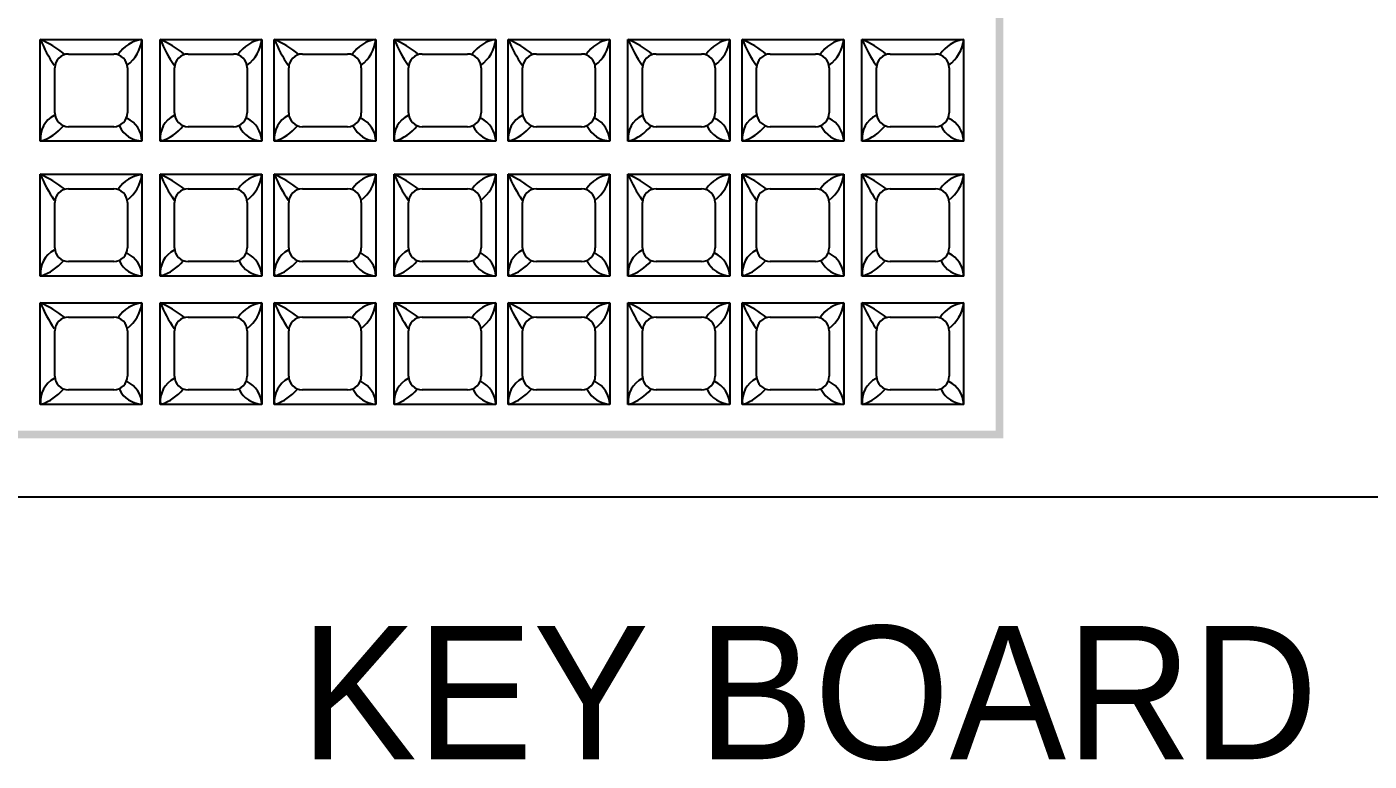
# Model space of a CAD drawing. Header units: millimetres. Extents: x 75184266 to 76346726, y -35850126 to -33679385.
# Drawn here: x 75311286 to 75324721, y -35738782 to -35731436 of the extents above; entities that cross this region are included whole.
import ezdxf

# ---------------------------------------------------------------- set-up
doc = ezdxf.new("R2010")
doc.units = ezdxf.units.MM
doc.header["$LTSCALE"] = 50
doc.header["$MEASUREMENT"] = 0
doc.layers.add('PARKING', color=7, linetype='CONTINUOUS')
doc.styles.add('GHS', font='')
doc.styles.get('GHS').set_extended_font_data('Dotum')

msp = doc.modelspace()

# ---------------------------------------------------------------- linework, layer by layer
at = {"layer": 'PARKING', "linetype": 'Continuous'}
for p, q in [((75311419.9, -35731562.4, 71531.1), (75312437.6, -35731562.4, 71531.1)), ((75311419.9, -35732580.2, 71531.1), (75311419.9, -35731562.4, 71531.1)), ((75312437.6, -35731562.4, 71531.1), (75312437.6, -35732580.2, 71531.1)), ((75312619.3, -35732580.2, 71531.1), (75312619.3, -35731562.4, 71531.1)), ((75312619.3, -35731562.4, 71531.1), (75313637.1, -35731562.4, 71531.1)), ((75313637.1, -35731562.4, 71531.1), (75313637.1, -35732580.2, 71531.1)), ((75313761.6, -35731562.4, 71531.1), (75314779.4, -35731562.4, 71531.1)), ((75313761.6, -35732580.2, 71531.1), (75313761.6, -35731562.4, 71531.1)), ((75314779.4, -35731562.4, 71531.1), (75314779.4, -35732580.2, 71531.1)), ((75314961.1, -35731562.4, 71531.1), (75315978.9, -35731562.4, 71531.1)), ((75314961.1, -35732580.2, 71531.1), (75314961.1, -35731562.4, 71531.1)), ((75315978.9, -35731562.4, 71531.1), (75315978.9, -35732580.2, 71531.1)), ((75316103.4, -35732580.2, 71531.1), (75316103.4, -35731562.4, 71531.1)), ((75316103.4, -35731562.4, 71531.1), (75317121.2, -35731562.4, 71531.1)), ((75317121.2, -35731562.4, 71531.1), (75317121.2, -35732580.2, 71531.1)), ((75317302.9, -35732580.2, 71531.1), (75317302.9, -35731562.4, 71531.1)), ((75317302.9, -35731562.4, 71531.1), (75318320.7, -35731562.4, 71531.1)), ((75318320.7, -35731562.4, 71531.1), (75318320.7, -35732580.2, 71531.1)), ((75318445.2, -35732580.2, 71531.1), (75318445.2, -35731562.4, 71531.1)), ((75318445.2, -35731562.4, 71531.1), (75319463, -35731562.4, 71531.1)), ((75319463, -35731562.4, 71531.1), (75319463, -35732580.2, 71531.1)), ((75319644.7, -35732580.2, 71531.1), (75319644.7, -35731562.4, 71531.1)), ((75319644.7, -35731562.4, 71531.1), (75320662.4, -35731562.4, 71531.1)), ((75320662.4, -35731562.4, 71531.1), (75320662.4, -35732580.2, 71531.1)), ((75311702.3, -35731707.8, 71531.1), (75312155.1, -35731707.8, 71531.1)), ((75312901.8, -35731707.8, 71531.1), (75313354.6, -35731707.8, 71531.1)), ((75314044.1, -35731707.8, 71531.1), (75314496.9, -35731707.8, 71531.1)), ((75315243.6, -35731707.8, 71531.1), (75315696.4, -35731707.8, 71531.1)), ((75316385.9, -35731707.8, 71531.1), (75316838.7, -35731707.8, 71531.1)), ((75317585.4, -35731707.8, 71531.1), (75318038.2, -35731707.8, 71531.1)), ((75318727.7, -35731707.8, 71531.1), (75319180.5, -35731707.8, 71531.1)), ((75319927.2, -35731707.8, 71531.1), (75320380, -35731707.8, 71531.1)), ((75311565.2, -35732297.7, 71531.1), (75311565.2, -35731844.9, 71531.1)), ((75312292.2, -35731844.9, 71531.1), (75312292.2, -35732297.7, 71531.1)), ((75312764.7, -35732297.7, 71531.1), (75312764.7, -35731844.9, 71531.1)), ((75313491.7, -35731844.9, 71531.1), (75313491.7, -35732297.7, 71531.1)), ((75313907, -35732297.7, 71531.1), (75313907, -35731844.9, 71531.1)), ((75314634, -35731844.9, 71531.1), (75314634, -35732297.7, 71531.1)), ((75315106.5, -35732297.7, 71531.1), (75315106.5, -35731844.9, 71531.1)), ((75315833.5, -35731844.9, 71531.1), (75315833.5, -35732297.7, 71531.1)), ((75316248.8, -35732297.7, 71531.1), (75316248.8, -35731844.9, 71531.1)), ((75316975.8, -35731844.9, 71531.1), (75316975.8, -35732297.7, 71531.1)), ((75317448.3, -35732297.7, 71531.1), (75317448.3, -35731844.9, 71531.1)), ((75318175.3, -35731844.9, 71531.1), (75318175.3, -35732297.7, 71531.1)), ((75318590.6, -35732297.7, 71531.1), (75318590.6, -35731844.9, 71531.1)), ((75319317.6, -35731844.9, 71531.1), (75319317.6, -35732297.7, 71531.1)), ((75319790.1, -35732297.7, 71531.1), (75319790.1, -35731844.9, 71531.1)), ((75320517, -35731844.9, 71531.1), (75320517, -35732297.7, 71531.1)), ((75312155.1, -35732434.8, 71531.1), (75311702.3, -35732434.8, 71531.1)), ((75313354.6, -35732434.8, 71531.1), (75312901.8, -35732434.8, 71531.1)), ((75314496.9, -35732434.8, 71531.1), (75314044.1, -35732434.8, 71531.1)), ((75315696.4, -35732434.8, 71531.1), (75315243.6, -35732434.8, 71531.1)), ((75316838.7, -35732434.8, 71531.1), (75316385.9, -35732434.8, 71531.1)), ((75318038.2, -35732434.8, 71531.1), (75317585.4, -35732434.8, 71531.1)), ((75319180.5, -35732434.8, 71531.1), (75318727.7, -35732434.8, 71531.1)), ((75320380, -35732434.8, 71531.1), (75319927.2, -35732434.8, 71531.1)), ((75312437.6, -35732580.2, 71531.1), (75311419.9, -35732580.2, 71531.1)), ((75313637.1, -35732580.2, 71531.1), (75312619.3, -35732580.2, 71531.1)), ((75314779.4, -35732580.2, 71531.1), (75313761.6, -35732580.2, 71531.1)), ((75315978.9, -35732580.2, 71531.1), (75314961.1, -35732580.2, 71531.1)), ((75317121.2, -35732580.2, 71531.1), (75316103.4, -35732580.2, 71531.1)), ((75318320.7, -35732580.2, 71531.1), (75317302.9, -35732580.2, 71531.1)), ((75319463, -35732580.2, 71531.1), (75318445.2, -35732580.2, 71531.1)), ((75320662.4, -35732580.2, 71531.1), (75319644.7, -35732580.2, 71531.1)), ((75311419.9, -35732911.6, 71531.1), (75312437.6, -35732911.6, 71531.1)), ((75311419.9, -35733929.3, 71531.1), (75311419.9, -35732911.6, 71531.1)), ((75312437.6, -35732911.6, 71531.1), (75312437.6, -35733929.3, 71531.1)), ((75312619.3, -35733929.3, 71531.1), (75312619.3, -35732911.6, 71531.1)), ((75312619.3, -35732911.6, 71531.1), (75313637.1, -35732911.6, 71531.1)), ((75313637.1, -35732911.6, 71531.1), (75313637.1, -35733929.3, 71531.1)), ((75313761.6, -35732911.6, 71531.1), (75314779.4, -35732911.6, 71531.1)), ((75313761.6, -35733929.3, 71531.1), (75313761.6, -35732911.6, 71531.1)), ((75314779.4, -35732911.6, 71531.1), (75314779.4, -35733929.3, 71531.1)), ((75314961.1, -35732911.6, 71531.1), (75315978.9, -35732911.6, 71531.1)), ((75314961.1, -35733929.3, 71531.1), (75314961.1, -35732911.6, 71531.1)), ((75315978.9, -35732911.6, 71531.1), (75315978.9, -35733929.3, 71531.1)), ((75316103.4, -35733929.3, 71531.1), (75316103.4, -35732911.6, 71531.1)), ((75316103.4, -35732911.6, 71531.1), (75317121.2, -35732911.6, 71531.1)), ((75317121.2, -35732911.6, 71531.1), (75317121.2, -35733929.3, 71531.1)), ((75317302.9, -35733929.3, 71531.1), (75317302.9, -35732911.6, 71531.1)), ((75317302.9, -35732911.6, 71531.1), (75318320.7, -35732911.6, 71531.1)), ((75318320.7, -35732911.6, 71531.1), (75318320.7, -35733929.3, 71531.1)), ((75318445.2, -35733929.3, 71531.1), (75318445.2, -35732911.6, 71531.1)), ((75318445.2, -35732911.6, 71531.1), (75319463, -35732911.6, 71531.1)), ((75319463, -35732911.6, 71531.1), (75319463, -35733929.3, 71531.1)), ((75319644.7, -35732911.6, 71531.1), (75320662.4, -35732911.6, 71531.1)), ((75319644.7, -35733929.3, 71531.1), (75319644.7, -35732911.6, 71531.1)), ((75320662.4, -35732911.6, 71531.1), (75320662.4, -35733929.3, 71531.1)), ((75311702.3, -35733057, 71531.1), (75312155.1, -35733057, 71531.1)), ((75312901.8, -35733057, 71531.1), (75313354.6, -35733057, 71531.1)), ((75314044.1, -35733057, 71531.1), (75314496.9, -35733057, 71531.1)), ((75315243.6, -35733057, 71531.1), (75315696.4, -35733057, 71531.1)), ((75316385.9, -35733057, 71531.1), (75316838.7, -35733057, 71531.1)), ((75317585.4, -35733057, 71531.1), (75318038.2, -35733057, 71531.1)), ((75318727.7, -35733057, 71531.1), (75319180.5, -35733057, 71531.1)), ((75319927.2, -35733057, 71531.1), (75320380, -35733057, 71531.1)), ((75311565.2, -35733646.9, 71531.1), (75311565.2, -35733194.1, 71531.1)), ((75312292.2, -35733194.1, 71531.1), (75312292.2, -35733646.9, 71531.1)), ((75312764.7, -35733646.9, 71531.1), (75312764.7, -35733194.1, 71531.1)), ((75313491.7, -35733194.1, 71531.1), (75313491.7, -35733646.9, 71531.1)), ((75313907, -35733646.9, 71531.1), (75313907, -35733194.1, 71531.1)), ((75314634, -35733194.1, 71531.1), (75314634, -35733646.9, 71531.1)), ((75315106.5, -35733646.9, 71531.1), (75315106.5, -35733194.1, 71531.1)), ((75315833.5, -35733194.1, 71531.1), (75315833.5, -35733646.9, 71531.1)), ((75316248.8, -35733646.9, 71531.1), (75316248.8, -35733194.1, 71531.1)), ((75316975.8, -35733194.1, 71531.1), (75316975.8, -35733646.9, 71531.1)), ((75317448.3, -35733646.9, 71531.1), (75317448.3, -35733194.1, 71531.1)), ((75318175.3, -35733194.1, 71531.1), (75318175.3, -35733646.9, 71531.1)), ((75318590.6, -35733646.9, 71531.1), (75318590.6, -35733194.1, 71531.1)), ((75319317.6, -35733194.1, 71531.1), (75319317.6, -35733646.9, 71531.1)), ((75319790.1, -35733646.9, 71531.1), (75319790.1, -35733194.1, 71531.1)), ((75320517, -35733194.1, 71531.1), (75320517, -35733646.9, 71531.1)), ((75312155.1, -35733783.9, 71531.1), (75311702.3, -35733783.9, 71531.1)), ((75313354.6, -35733783.9, 71531.1), (75312901.8, -35733783.9, 71531.1)), ((75314496.9, -35733783.9, 71531.1), (75314044.1, -35733783.9, 71531.1)), ((75315696.4, -35733783.9, 71531.1), (75315243.6, -35733783.9, 71531.1)), ((75316838.7, -35733783.9, 71531.1), (75316385.9, -35733783.9, 71531.1)), ((75318038.2, -35733783.9, 71531.1), (75317585.4, -35733783.9, 71531.1)), ((75319180.5, -35733783.9, 71531.1), (75318727.7, -35733783.9, 71531.1)), ((75320380, -35733783.9, 71531.1), (75319927.2, -35733783.9, 71531.1)), ((75312437.6, -35733929.3, 71531.1), (75311419.9, -35733929.3, 71531.1)), ((75313637.1, -35733929.3, 71531.1), (75312619.3, -35733929.3, 71531.1)), ((75314779.4, -35733929.3, 71531.1), (75313761.6, -35733929.3, 71531.1)), ((75315978.9, -35733929.3, 71531.1), (75314961.1, -35733929.3, 71531.1)), ((75317121.2, -35733929.3, 71531.1), (75316103.4, -35733929.3, 71531.1)), ((75318320.7, -35733929.3, 71531.1), (75317302.9, -35733929.3, 71531.1)), ((75319463, -35733929.3, 71531.1), (75318445.2, -35733929.3, 71531.1)), ((75320662.4, -35733929.3, 71531.1), (75319644.7, -35733929.3, 71531.1)), ((75311419.9, -35734195.9, 71531.1), (75312437.6, -35734195.9, 71531.1)), ((75311419.9, -35735213.6, 71531.1), (75311419.9, -35734195.9, 71531.1)), ((75312437.6, -35734195.9, 71531.1), (75312437.6, -35735213.6, 71531.1)), ((75312619.3, -35734195.9, 71531.1), (75313637.1, -35734195.9, 71531.1)), ((75312619.3, -35735213.6, 71531.1), (75312619.3, -35734195.9, 71531.1)), ((75313637.1, -35734195.9, 71531.1), (75313637.1, -35735213.6, 71531.1)), ((75313761.6, -35734195.9, 71531.1), (75314779.4, -35734195.9, 71531.1)), ((75313761.6, -35735213.6, 71531.1), (75313761.6, -35734195.9, 71531.1)), ((75314779.4, -35734195.9, 71531.1), (75314779.4, -35735213.6, 71531.1)), ((75314961.1, -35734195.9, 71531.1), (75315978.9, -35734195.9, 71531.1)), ((75314961.1, -35735213.6, 71531.1), (75314961.1, -35734195.9, 71531.1)), ((75315978.9, -35734195.9, 71531.1), (75315978.9, -35735213.6, 71531.1)), ((75316103.4, -35734195.9, 71531.1), (75317121.2, -35734195.9, 71531.1)), ((75316103.4, -35735213.6, 71531.1), (75316103.4, -35734195.9, 71531.1)), ((75317121.2, -35734195.9, 71531.1), (75317121.2, -35735213.6, 71531.1)), ((75317302.9, -35735213.6, 71531.1), (75317302.9, -35734195.9, 71531.1)), ((75317302.9, -35734195.9, 71531.1), (75318320.7, -35734195.9, 71531.1)), ((75318320.7, -35734195.9, 71531.1), (75318320.7, -35735213.6, 71531.1)), ((75318445.2, -35735213.6, 71531.1), (75318445.2, -35734195.9, 71531.1)), ((75318445.2, -35734195.9, 71531.1), (75319463, -35734195.9, 71531.1)), ((75319463, -35734195.9, 71531.1), (75319463, -35735213.6, 71531.1)), ((75319644.7, -35734195.9, 71531.1), (75320662.4, -35734195.9, 71531.1)), ((75319644.7, -35735213.6, 71531.1), (75319644.7, -35734195.9, 71531.1)), ((75320662.4, -35734195.9, 71531.1), (75320662.4, -35735213.6, 71531.1)), ((75311702.3, -35734341.3, 71531.1), (75312155.1, -35734341.3, 71531.1)), ((75312901.8, -35734341.3, 71531.1), (75313354.6, -35734341.3, 71531.1)), ((75314044.1, -35734341.3, 71531.1), (75314496.9, -35734341.3, 71531.1)), ((75315243.6, -35734341.3, 71531.1), (75315696.4, -35734341.3, 71531.1)), ((75316385.9, -35734341.3, 71531.1), (75316838.7, -35734341.3, 71531.1)), ((75317585.4, -35734341.3, 71531.1), (75318038.2, -35734341.3, 71531.1)), ((75318727.7, -35734341.3, 71531.1), (75319180.5, -35734341.3, 71531.1)), ((75319927.2, -35734341.3, 71531.1), (75320380, -35734341.3, 71531.1)), ((75311565.2, -35734931.2, 71531.1), (75311565.2, -35734478.3, 71531.1)), ((75312292.2, -35734478.3, 71531.1), (75312292.2, -35734931.2, 71531.1)), ((75312764.7, -35734931.2, 71531.1), (75312764.7, -35734478.3, 71531.1)), ((75313491.7, -35734478.3, 71531.1), (75313491.7, -35734931.2, 71531.1)), ((75313907, -35734931.2, 71531.1), (75313907, -35734478.3, 71531.1)), ((75314634, -35734478.3, 71531.1), (75314634, -35734931.2, 71531.1)), ((75315106.5, -35734931.2, 71531.1), (75315106.5, -35734478.3, 71531.1)), ((75315833.5, -35734478.3, 71531.1), (75315833.5, -35734931.2, 71531.1)), ((75316248.8, -35734931.2, 71531.1), (75316248.8, -35734478.3, 71531.1)), ((75316975.8, -35734478.3, 71531.1), (75316975.8, -35734931.2, 71531.1)), ((75317448.3, -35734931.2, 71531.1), (75317448.3, -35734478.3, 71531.1)), ((75318175.3, -35734478.3, 71531.1), (75318175.3, -35734931.2, 71531.1)), ((75318590.6, -35734931.2, 71531.1), (75318590.6, -35734478.3, 71531.1)), ((75319317.6, -35734478.3, 71531.1), (75319317.6, -35734931.2, 71531.1)), ((75319790.1, -35734931.2, 71531.1), (75319790.1, -35734478.3, 71531.1)), ((75320517, -35734478.3, 71531.1), (75320517, -35734931.2, 71531.1)), ((75312155.1, -35735068.2, 71531.1), (75311702.3, -35735068.2, 71531.1)), ((75313354.6, -35735068.2, 71531.1), (75312901.8, -35735068.2, 71531.1)), ((75314496.9, -35735068.2, 71531.1), (75314044.1, -35735068.2, 71531.1)), ((75315696.4, -35735068.2, 71531.1), (75315243.6, -35735068.2, 71531.1)), ((75316838.7, -35735068.2, 71531.1), (75316385.9, -35735068.2, 71531.1)), ((75318038.2, -35735068.2, 71531.1), (75317585.4, -35735068.2, 71531.1)), ((75319180.5, -35735068.2, 71531.1), (75318727.7, -35735068.2, 71531.1)), ((75320380, -35735068.2, 71531.1), (75319927.2, -35735068.2, 71531.1)), ((75312437.6, -35735213.6, 71531.1), (75311419.9, -35735213.6, 71531.1)), ((75313637.1, -35735213.6, 71531.1), (75312619.3, -35735213.6, 71531.1)), ((75314779.4, -35735213.6, 71531.1), (75313761.6, -35735213.6, 71531.1)), ((75315978.9, -35735213.6, 71531.1), (75314961.1, -35735213.6, 71531.1)), ((75317121.2, -35735213.6, 71531.1), (75316103.4, -35735213.6, 71531.1)), ((75318320.7, -35735213.6, 71531.1), (75317302.9, -35735213.6, 71531.1)), ((75319463, -35735213.6, 71531.1), (75318445.2, -35735213.6, 71531.1)), ((75320662.4, -35735213.6, 71531.1), (75319644.7, -35735213.6, 71531.1)), ((75335803.4, -35736140.9, 71531.1), (75300872, -35736140.9, 71531.1))]:
    msp.add_line(p, q, dxfattribs=at)
for centre, radius, start, end in [((75310959.4, -35732604.4, 71531.1), 1139.2, 51.91123, 66.16126), ((75312568, -35731111.3, 71531.1), 1231.1, 201.52089, 215.10645), ((75312485.5, -35731902.1, 71531.1), 342.4, 97.88094, 146.02445), ((75312066.6, -35731519.2, 71531.1), 374.5, 306.76423, 353.30375), ((75312158.9, -35732604.4, 71531.1), 1139.2, 51.91123, 66.16126), ((75313767.5, -35731111.3, 71531.1), 1231.1, 201.52089, 215.10645), ((75313685, -35731902.1, 71531.1), 342.4, 97.88094, 146.02445), ((75313266.1, -35731519.2, 71531.1), 374.5, 306.76423, 353.30375), ((75313301.2, -35732604.4, 71531.1), 1139.2, 51.91123, 66.16126), ((75314909.8, -35731111.3, 71531.1), 1231.1, 201.52089, 215.10645), ((75314827.3, -35731902.1, 71531.1), 342.4, 97.88094, 146.02445), ((75314408.4, -35731519.2, 71531.1), 374.5, 306.76423, 353.30375), ((75314500.7, -35732604.4, 71531.1), 1139.2, 51.91123, 66.16126), ((75316109.3, -35731111.3, 71531.1), 1231.1, 201.52089, 215.10645), ((75316026.8, -35731902.1, 71531.1), 342.4, 97.88094, 146.02445), ((75315607.9, -35731519.2, 71531.1), 374.5, 306.76423, 353.30375), ((75315643, -35732604.4, 71531.1), 1139.2, 51.91123, 66.16126), ((75317251.6, -35731111.3, 71531.1), 1231.1, 201.52089, 215.10645), ((75317169.1, -35731902.1, 71531.1), 342.4, 97.88094, 146.02445), ((75316750.1, -35731519.2, 71531.1), 374.5, 306.76423, 353.30375), ((75316842.5, -35732604.4, 71531.1), 1139.2, 51.91123, 66.16126), ((75318451, -35731111.3, 71531.1), 1231.1, 201.52089, 215.10645), ((75318368.6, -35731902.1, 71531.1), 342.4, 97.88094, 146.02445), ((75317949.6, -35731519.2, 71531.1), 374.5, 306.76423, 353.30375), ((75317984.8, -35732604.4, 71531.1), 1139.2, 51.91123, 66.16126), ((75319593.3, -35731111.3, 71531.1), 1231.1, 201.52089, 215.10645), ((75319510.9, -35731902.1, 71531.1), 342.4, 97.88094, 146.02445), ((75319091.9, -35731519.2, 71531.1), 374.5, 306.76423, 353.30375), ((75319184.3, -35732604.4, 71531.1), 1139.2, 51.91123, 66.16126), ((75320792.8, -35731111.3, 71531.1), 1231.1, 201.52089, 215.10645), ((75320710.4, -35731902.1, 71531.1), 342.4, 97.88094, 146.02445), ((75320291.4, -35731519.2, 71531.1), 374.5, 306.76423, 353.30375), ((75311702.3, -35731844.9, 71531.1), 137.1, 90, 180), ((75312155.1, -35731844.9, 71531.1), 137.1, 0, 90), ((75312901.8, -35731844.9, 71531.1), 137.1, 90, 180), ((75313354.6, -35731844.9, 71531.1), 137.1, 0, 90), ((75314044.1, -35731844.9, 71531.1), 137.1, 90, 180), ((75314496.9, -35731844.9, 71531.1), 137.1, 0, 90), ((75315243.6, -35731844.9, 71531.1), 137.1, 90, 180), ((75315696.4, -35731844.9, 71531.1), 137.1, 0, 90), ((75316385.9, -35731844.9, 71531.1), 137.1, 90, 180), ((75316838.7, -35731844.9, 71531.1), 137.1, 0, 90), ((75317585.4, -35731844.9, 71531.1), 137.1, 90, 180), ((75318038.2, -35731844.9, 71531.1), 137.1, 0, 90), ((75318727.7, -35731844.9, 71531.1), 137.1, 90, 180), ((75319180.5, -35731844.9, 71531.1), 137.1, 0, 90), ((75319927.2, -35731844.9, 71531.1), 137.1, 90, 180), ((75320380, -35731844.9, 71531.1), 137.1, 0, 90), ((75311675.3, -35732548.8, 71531.1), 254.2, 116.74776, 186.53432), ((75311275.6, -35732114, 71531.1), 489.5, 288.68464, 319.8097), ((75311702.3, -35732297.7, 71531.1), 137.1, 180, 270), ((75312155.1, -35732297.7, 71531.1), 137.1, 270, 0), ((75312449.1, -35732313.7, 71531.1), 264.2, 206.08809, 267.72658), ((75312172, -35732590.4, 71531.1), 266.8, 2.71589, 63.58161), ((75312874.8, -35732548.8, 71531.1), 254.2, 116.74776, 186.53432), ((75312475.1, -35732114, 71531.1), 489.5, 288.68464, 319.8097), ((75312901.8, -35732297.7, 71531.1), 137.1, 180, 270), ((75313354.6, -35732297.7, 71531.1), 137.1, 270, 0), ((75313648.5, -35732313.7, 71531.1), 264.2, 206.08809, 267.72658), ((75313371.5, -35732590.4, 71531.1), 266.8, 2.71589, 63.58161), ((75314017.1, -35732548.8, 71531.1), 254.2, 116.74776, 186.53432), ((75313617.4, -35732114, 71531.1), 489.5, 288.68464, 319.8097), ((75314044.1, -35732297.7, 71531.1), 137.1, 180, 270), ((75314496.9, -35732297.7, 71531.1), 137.1, 270, 0), ((75314790.8, -35732313.7, 71531.1), 264.2, 206.08809, 267.72658), ((75314513.8, -35732590.4, 71531.1), 266.8, 2.71589, 63.58161), ((75315216.5, -35732548.8, 71531.1), 254.2, 116.74776, 186.53432), ((75314816.9, -35732114, 71531.1), 489.5, 288.68464, 319.8097), ((75315243.6, -35732297.7, 71531.1), 137.1, 180, 270), ((75315696.4, -35732297.7, 71531.1), 137.1, 270, 0), ((75315990.3, -35732313.7, 71531.1), 264.2, 206.08809, 267.72658), ((75315713.3, -35732590.4, 71531.1), 266.8, 2.71589, 63.58161), ((75316358.8, -35732548.8, 71531.1), 254.2, 116.74776, 186.53432), ((75315959.2, -35732114, 71531.1), 489.5, 288.68464, 319.8097), ((75316385.9, -35732297.7, 71531.1), 137.1, 180, 270), ((75316838.7, -35732297.7, 71531.1), 137.1, 270, 0), ((75317132.6, -35732313.7, 71531.1), 264.2, 206.08809, 267.72658), ((75316855.6, -35732590.4, 71531.1), 266.8, 2.71589, 63.58161), ((75317558.3, -35732548.8, 71531.1), 254.2, 116.74776, 186.53432), ((75317158.7, -35732114, 71531.1), 489.5, 288.68464, 319.8097), ((75317585.4, -35732297.7, 71531.1), 137.1, 180, 270), ((75318038.2, -35732297.7, 71531.1), 137.1, 270, 0), ((75318332.1, -35732313.7, 71531.1), 264.2, 206.08809, 267.72658), ((75318055.1, -35732590.4, 71531.1), 266.8, 2.71589, 63.58161), ((75318700.6, -35732548.8, 71531.1), 254.2, 116.74776, 186.53432), ((75318301, -35732114, 71531.1), 489.5, 288.68464, 319.8097), ((75318727.7, -35732297.7, 71531.1), 137.1, 180, 270), ((75319180.5, -35732297.7, 71531.1), 137.1, 270, 0), ((75319474.4, -35732313.7, 71531.1), 264.2, 206.08809, 267.72658), ((75319197.4, -35732590.4, 71531.1), 266.8, 2.71589, 63.58161), ((75319900.1, -35732548.8, 71531.1), 254.2, 116.74776, 186.53432), ((75319500.5, -35732114, 71531.1), 489.5, 288.68464, 319.8097), ((75319927.2, -35732297.7, 71531.1), 137.1, 180, 270), ((75320380, -35732297.7, 71531.1), 137.1, 270, 0), ((75320673.9, -35732313.7, 71531.1), 264.2, 206.08809, 267.72658), ((75320396.9, -35732590.4, 71531.1), 266.8, 2.71589, 63.58161), ((75310959.4, -35733953.6, 71531.1), 1139.2, 51.91123, 66.16126), ((75312568, -35732460.5, 71531.1), 1231.1, 201.52089, 215.10645), ((75312485.5, -35733251.2, 71531.1), 342.4, 97.88094, 146.02445), ((75312066.6, -35732868.4, 71531.1), 374.5, 306.76423, 353.30375), ((75312158.9, -35733953.6, 71531.1), 1139.2, 51.91123, 66.16126), ((75313767.5, -35732460.5, 71531.1), 1231.1, 201.52089, 215.10645), ((75313685, -35733251.2, 71531.1), 342.4, 97.88094, 146.02445), ((75313266.1, -35732868.4, 71531.1), 374.5, 306.76423, 353.30375), ((75313301.2, -35733953.6, 71531.1), 1139.2, 51.91123, 66.16126), ((75314909.8, -35732460.5, 71531.1), 1231.1, 201.52089, 215.10645), ((75314827.3, -35733251.2, 71531.1), 342.4, 97.88094, 146.02445), ((75314408.4, -35732868.4, 71531.1), 374.5, 306.76423, 353.30375), ((75314500.7, -35733953.6, 71531.1), 1139.2, 51.91123, 66.16126), ((75316109.3, -35732460.5, 71531.1), 1231.1, 201.52089, 215.10645), ((75316026.8, -35733251.2, 71531.1), 342.4, 97.88094, 146.02445), ((75315607.9, -35732868.4, 71531.1), 374.5, 306.76423, 353.30375), ((75315643, -35733953.6, 71531.1), 1139.2, 51.91123, 66.16126), ((75317251.6, -35732460.5, 71531.1), 1231.1, 201.52089, 215.10645), ((75317169.1, -35733251.2, 71531.1), 342.4, 97.88094, 146.02445), ((75316750.1, -35732868.4, 71531.1), 374.5, 306.76423, 353.30375), ((75316842.5, -35733953.6, 71531.1), 1139.2, 51.91123, 66.16126), ((75318451, -35732460.5, 71531.1), 1231.1, 201.52089, 215.10645), ((75318368.6, -35733251.2, 71531.1), 342.4, 97.88094, 146.02445), ((75317949.6, -35732868.4, 71531.1), 374.5, 306.76423, 353.30375), ((75317984.8, -35733953.6, 71531.1), 1139.2, 51.91123, 66.16126), ((75319593.3, -35732460.5, 71531.1), 1231.1, 201.52089, 215.10645), ((75319510.9, -35733251.2, 71531.1), 342.4, 97.88094, 146.02445), ((75319091.9, -35732868.4, 71531.1), 374.5, 306.76423, 353.30375), ((75319184.3, -35733953.6, 71531.1), 1139.2, 51.91123, 66.16126), ((75320792.8, -35732460.5, 71531.1), 1231.1, 201.52089, 215.10645), ((75320710.4, -35733251.2, 71531.1), 342.4, 97.88094, 146.02445), ((75320291.4, -35732868.4, 71531.1), 374.5, 306.76423, 353.30375), ((75311702.3, -35733194.1, 71531.1), 137.1, 90, 180), ((75312155.1, -35733194.1, 71531.1), 137.1, 0, 90), ((75312901.8, -35733194.1, 71531.1), 137.1, 90, 180), ((75313354.6, -35733194.1, 71531.1), 137.1, 0, 90), ((75314044.1, -35733194.1, 71531.1), 137.1, 90, 180), ((75314496.9, -35733194.1, 71531.1), 137.1, 0, 90), ((75315243.6, -35733194.1, 71531.1), 137.1, 90, 180), ((75315696.4, -35733194.1, 71531.1), 137.1, 0, 90), ((75316385.9, -35733194.1, 71531.1), 137.1, 90, 180), ((75316838.7, -35733194.1, 71531.1), 137.1, 0, 90), ((75317585.4, -35733194.1, 71531.1), 137.1, 90, 180), ((75318038.2, -35733194.1, 71531.1), 137.1, 0, 90), ((75318727.7, -35733194.1, 71531.1), 137.1, 90, 180), ((75319180.5, -35733194.1, 71531.1), 137.1, 0, 90), ((75319927.2, -35733194.1, 71531.1), 137.1, 90, 180), ((75320380, -35733194.1, 71531.1), 137.1, 0, 90), ((75311675.3, -35733898, 71531.1), 254.2, 116.74776, 186.53432), ((75311702.3, -35733646.9, 71531.1), 137.1, 180, 270), ((75312155.1, -35733646.9, 71531.1), 137.1, 270, 0), ((75312172, -35733939.5, 71531.1), 266.8, 2.71589, 63.58161), ((75312874.8, -35733898, 71531.1), 254.2, 116.74776, 186.53432), ((75312901.8, -35733646.9, 71531.1), 137.1, 180, 270), ((75313354.6, -35733646.9, 71531.1), 137.1, 270, 0), ((75313371.5, -35733939.5, 71531.1), 266.8, 2.71589, 63.58161), ((75314017.1, -35733898, 71531.1), 254.2, 116.74776, 186.53432), ((75314044.1, -35733646.9, 71531.1), 137.1, 180, 270), ((75314496.9, -35733646.9, 71531.1), 137.1, 270, 0), ((75314513.8, -35733939.5, 71531.1), 266.8, 2.71589, 63.58161), ((75315216.5, -35733898, 71531.1), 254.2, 116.74776, 186.53432), ((75315243.6, -35733646.9, 71531.1), 137.1, 180, 270), ((75315696.4, -35733646.9, 71531.1), 137.1, 270, 0), ((75315713.3, -35733939.5, 71531.1), 266.8, 2.71589, 63.58161), ((75316358.8, -35733898, 71531.1), 254.2, 116.74776, 186.53432), ((75316385.9, -35733646.9, 71531.1), 137.1, 180, 270), ((75316838.7, -35733646.9, 71531.1), 137.1, 270, 0), ((75316855.6, -35733939.5, 71531.1), 266.8, 2.71589, 63.58161), ((75317558.3, -35733898, 71531.1), 254.2, 116.74776, 186.53432), ((75317585.4, -35733646.9, 71531.1), 137.1, 180, 270), ((75318038.2, -35733646.9, 71531.1), 137.1, 270, 0), ((75318055.1, -35733939.5, 71531.1), 266.8, 2.71589, 63.58161), ((75318700.6, -35733898, 71531.1), 254.2, 116.74776, 186.53432), ((75318727.7, -35733646.9, 71531.1), 137.1, 180, 270), ((75319180.5, -35733646.9, 71531.1), 137.1, 270, 0), ((75319197.4, -35733939.5, 71531.1), 266.8, 2.71589, 63.58161), ((75319900.1, -35733898, 71531.1), 254.2, 116.74776, 186.53432), ((75319927.2, -35733646.9, 71531.1), 137.1, 180, 270), ((75320380, -35733646.9, 71531.1), 137.1, 270, 0), ((75320396.9, -35733939.5, 71531.1), 266.8, 2.71589, 63.58161), ((75311275.6, -35733463.2, 71531.1), 489.5, 288.68464, 319.8097), ((75312449.1, -35733662.9, 71531.1), 264.2, 206.08809, 267.72658), ((75312475.1, -35733463.2, 71531.1), 489.5, 288.68464, 319.8097), ((75313648.5, -35733662.9, 71531.1), 264.2, 206.08809, 267.72658), ((75313617.4, -35733463.2, 71531.1), 489.5, 288.68464, 319.8097), ((75314790.8, -35733662.9, 71531.1), 264.2, 206.08809, 267.72658), ((75314816.9, -35733463.2, 71531.1), 489.5, 288.68464, 319.8097), ((75315990.3, -35733662.9, 71531.1), 264.2, 206.08809, 267.72658), ((75315959.2, -35733463.2, 71531.1), 489.5, 288.68464, 319.8097), ((75317132.6, -35733662.9, 71531.1), 264.2, 206.08809, 267.72658), ((75317158.7, -35733463.2, 71531.1), 489.5, 288.68464, 319.8097), ((75318332.1, -35733662.9, 71531.1), 264.2, 206.08809, 267.72658), ((75318301, -35733463.2, 71531.1), 489.5, 288.68464, 319.8097), ((75319474.4, -35733662.9, 71531.1), 264.2, 206.08809, 267.72658), ((75319500.5, -35733463.2, 71531.1), 489.5, 288.68464, 319.8097), ((75320673.9, -35733662.9, 71531.1), 264.2, 206.08809, 267.72658), ((75310959.4, -35735237.9, 71531.1), 1139.2, 51.91123, 66.16126), ((75312568, -35733744.8, 71531.1), 1231.1, 201.52089, 215.10645), ((75312485.5, -35734535.5, 71531.1), 342.4, 97.88094, 146.02445), ((75312066.6, -35734152.7, 71531.1), 374.5, 306.76423, 353.30375), ((75312158.9, -35735237.9, 71531.1), 1139.2, 51.91123, 66.16126), ((75313767.5, -35733744.8, 71531.1), 1231.1, 201.52089, 215.10645), ((75313685, -35734535.5, 71531.1), 342.4, 97.88094, 146.02445), ((75313266.1, -35734152.7, 71531.1), 374.5, 306.76423, 353.30375), ((75313301.2, -35735237.9, 71531.1), 1139.2, 51.91123, 66.16126), ((75314909.8, -35733744.8, 71531.1), 1231.1, 201.52089, 215.10645), ((75314827.3, -35734535.5, 71531.1), 342.4, 97.88094, 146.02445), ((75314408.4, -35734152.7, 71531.1), 374.5, 306.76423, 353.30375), ((75314500.7, -35735237.9, 71531.1), 1139.2, 51.91123, 66.16126), ((75316109.3, -35733744.8, 71531.1), 1231.1, 201.52089, 215.10645), ((75316026.8, -35734535.5, 71531.1), 342.4, 97.88094, 146.02445), ((75315607.9, -35734152.7, 71531.1), 374.5, 306.76423, 353.30375), ((75315643, -35735237.9, 71531.1), 1139.2, 51.91123, 66.16126), ((75317251.6, -35733744.8, 71531.1), 1231.1, 201.52089, 215.10645), ((75317169.1, -35734535.5, 71531.1), 342.4, 97.88094, 146.02445), ((75316750.1, -35734152.7, 71531.1), 374.5, 306.76423, 353.30375), ((75316842.5, -35735237.9, 71531.1), 1139.2, 51.91123, 66.16126), ((75318451, -35733744.8, 71531.1), 1231.1, 201.52089, 215.10645), ((75318368.6, -35734535.5, 71531.1), 342.4, 97.88094, 146.02445), ((75317949.6, -35734152.7, 71531.1), 374.5, 306.76423, 353.30375), ((75317984.8, -35735237.9, 71531.1), 1139.2, 51.91123, 66.16126), ((75319593.3, -35733744.8, 71531.1), 1231.1, 201.52089, 215.10645), ((75319510.9, -35734535.5, 71531.1), 342.4, 97.88094, 146.02445), ((75319091.9, -35734152.7, 71531.1), 374.5, 306.76423, 353.30375), ((75319184.3, -35735237.9, 71531.1), 1139.2, 51.91123, 66.16126), ((75320792.8, -35733744.8, 71531.1), 1231.1, 201.52089, 215.10645), ((75320710.4, -35734535.5, 71531.1), 342.4, 97.88094, 146.02445), ((75320291.4, -35734152.7, 71531.1), 374.5, 306.76423, 353.30375), ((75311702.3, -35734478.3, 71531.1), 137.1, 90, 180), ((75312155.1, -35734478.3, 71531.1), 137.1, 0, 90), ((75312901.8, -35734478.3, 71531.1), 137.1, 90, 180), ((75313354.6, -35734478.3, 71531.1), 137.1, 0, 90), ((75314044.1, -35734478.3, 71531.1), 137.1, 90, 180), ((75314496.9, -35734478.3, 71531.1), 137.1, 0, 90), ((75315243.6, -35734478.3, 71531.1), 137.1, 90, 180), ((75315696.4, -35734478.3, 71531.1), 137.1, 0, 90), ((75316385.9, -35734478.3, 71531.1), 137.1, 90, 180), ((75316838.7, -35734478.3, 71531.1), 137.1, 0, 90), ((75317585.4, -35734478.3, 71531.1), 137.1, 90, 180), ((75318038.2, -35734478.3, 71531.1), 137.1, 0, 90), ((75318727.7, -35734478.3, 71531.1), 137.1, 90, 180), ((75319180.5, -35734478.3, 71531.1), 137.1, 0, 90), ((75319927.2, -35734478.3, 71531.1), 137.1, 90, 180), ((75320380, -35734478.3, 71531.1), 137.1, 0, 90), ((75311675.3, -35735182.3, 71531.1), 254.2, 116.74776, 186.53432), ((75311702.3, -35734931.2, 71531.1), 137.1, 180, 270), ((75312155.1, -35734931.2, 71531.1), 137.1, 270, 0), ((75312874.8, -35735182.3, 71531.1), 254.2, 116.74776, 186.53432), ((75312901.8, -35734931.2, 71531.1), 137.1, 180, 270), ((75313354.6, -35734931.2, 71531.1), 137.1, 270, 0), ((75314017.1, -35735182.3, 71531.1), 254.2, 116.74776, 186.53432), ((75314044.1, -35734931.2, 71531.1), 137.1, 180, 270), ((75314496.9, -35734931.2, 71531.1), 137.1, 270, 0), ((75315216.5, -35735182.3, 71531.1), 254.2, 116.74776, 186.53432), ((75315243.6, -35734931.2, 71531.1), 137.1, 180, 270), ((75315696.4, -35734931.2, 71531.1), 137.1, 270, 0), ((75316358.8, -35735182.3, 71531.1), 254.2, 116.74776, 186.53432), ((75316385.9, -35734931.2, 71531.1), 137.1, 180, 270), ((75316838.7, -35734931.2, 71531.1), 137.1, 270, 0), ((75317558.3, -35735182.3, 71531.1), 254.2, 116.74776, 186.53432), ((75317585.4, -35734931.2, 71531.1), 137.1, 180, 270), ((75318038.2, -35734931.2, 71531.1), 137.1, 270, 0), ((75318700.6, -35735182.3, 71531.1), 254.2, 116.74776, 186.53432), ((75318727.7, -35734931.2, 71531.1), 137.1, 180, 270), ((75319180.5, -35734931.2, 71531.1), 137.1, 270, 0), ((75319900.1, -35735182.3, 71531.1), 254.2, 116.74776, 186.53432), ((75319927.2, -35734931.2, 71531.1), 137.1, 180, 270), ((75320380, -35734931.2, 71531.1), 137.1, 270, 0), ((75311275.6, -35734747.5, 71531.1), 489.5, 288.68464, 319.8097), ((75312449.1, -35734947.2, 71531.1), 264.2, 206.08809, 267.72658), ((75312172, -35735223.8, 71531.1), 266.8, 2.71589, 63.58161), ((75312475.1, -35734747.5, 71531.1), 489.5, 288.68464, 319.8097), ((75313648.5, -35734947.2, 71531.1), 264.2, 206.08809, 267.72658), ((75313371.5, -35735223.8, 71531.1), 266.8, 2.71589, 63.58161), ((75313617.4, -35734747.5, 71531.1), 489.5, 288.68464, 319.8097), ((75314790.8, -35734947.2, 71531.1), 264.2, 206.08809, 267.72658), ((75314513.8, -35735223.8, 71531.1), 266.8, 2.71589, 63.58161), ((75314816.9, -35734747.5, 71531.1), 489.5, 288.68464, 319.8097), ((75315990.3, -35734947.2, 71531.1), 264.2, 206.08809, 267.72658), ((75315713.3, -35735223.8, 71531.1), 266.8, 2.71589, 63.58161), ((75315959.2, -35734747.5, 71531.1), 489.5, 288.68464, 319.8097), ((75317132.6, -35734947.2, 71531.1), 264.2, 206.08809, 267.72658), ((75316855.6, -35735223.8, 71531.1), 266.8, 2.71589, 63.58161), ((75317158.7, -35734747.5, 71531.1), 489.5, 288.68464, 319.8097), ((75318332.1, -35734947.2, 71531.1), 264.2, 206.08809, 267.72658), ((75318055.1, -35735223.8, 71531.1), 266.8, 2.71589, 63.58161), ((75318301, -35734747.5, 71531.1), 489.5, 288.68464, 319.8097), ((75319474.4, -35734947.2, 71531.1), 264.2, 206.08809, 267.72658), ((75319197.4, -35735223.8, 71531.1), 266.8, 2.71589, 63.58161), ((75319500.5, -35734747.5, 71531.1), 489.5, 288.68464, 319.8097), ((75320673.9, -35734947.2, 71531.1), 264.2, 206.08809, 267.72658), ((75320396.9, -35735223.8, 71531.1), 266.8, 2.71589, 63.58161)]:
    msp.add_arc(centre, radius, start, end, dxfattribs=at)
for points in [[(75321058.7, -35728646.1, 71531.1), (75320984.2, -35728720.7, 71531.1), (75321058.7, -35735552.3, 71531.1), (75320984.2, -35735477.7, 71531.1)], [(75321058.7, -35735552.3, 71531.1), (75320984.2, -35735477.7, 71531.1), (75301615.3, -35735552.3, 71531.1), (75301689.9, -35735477.7, 71531.1)]]:
    msp.add_trace(points, dxfattribs=at)

# ---------------------------------------------------------------- texts
at = {"layer": 'PARKING', "linetype": 'Continuous', "style": 'GHS'}
msp.add_text('KEY BOARD', height=1334.3, dxfattribs=at).set_placement((75314023.7, -35738763.3, 71531.1))

doc.saveas('drawing.dxf')
